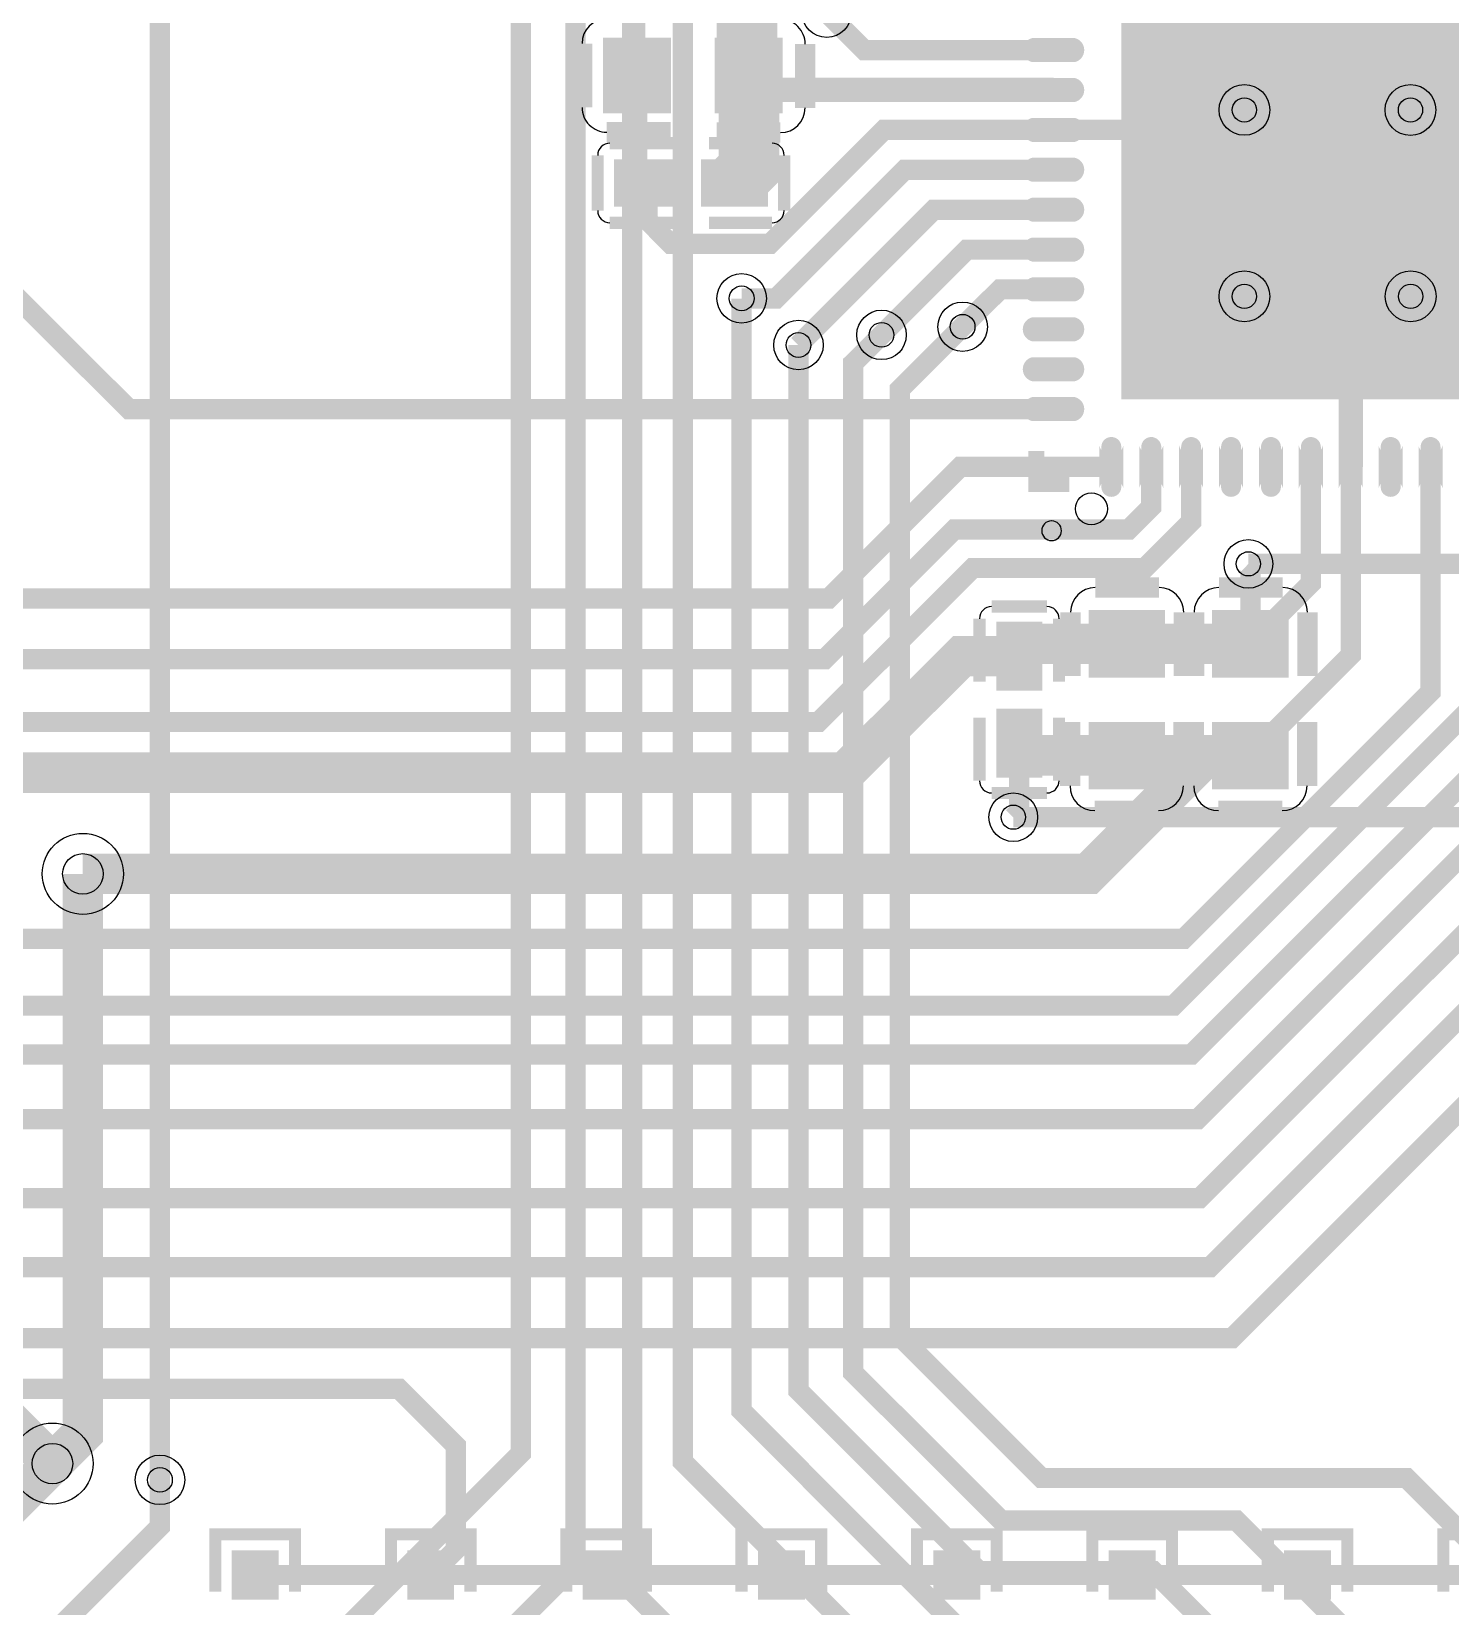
# Model space of a CAD drawing. Header units: millimetres. Extents: x 0 to 155, y 0 to 71.
# Drawn here: x 59.96 to 77.74, y 15.63 to 35.37 of the extents above; entities that cross this region are included whole.
import ezdxf

# ---------------------------------------------------------------- set-up
doc = ezdxf.new("R2010")
doc.units = ezdxf.units.MM
for name, color, linetype, true_color in [('BottomLayer', 7, 'Continuous', 0x0000ff), ('Document', 7, 'Continuous', 0xffffff), ('Hole', 7, 'Continuous', 0x222222), ('Multi-Layer', 7, 'Continuous', 0xc0c0c0), ('TopLayer', 7, 'Continuous', 0xff0000), ('TopPasteMaskLayer', 7, 'Continuous', 0x808080), ('TopSilkLayer', 7, 'Continuous', 0xffcc00), ('TopSolderMaskLayer', 7, 'Continuous', 0x800080)]:
    doc.layers.add(name, color=color, linetype=linetype, true_color=true_color)

msp = doc.modelspace()

# ---------------------------------------------------------------- hatches: boundary and pattern name
at = {"layer": 'TopLayer'}
for points in [[(73.642, 37.992), (80.842, 37.992), (80.842, 30.792), (73.642, 30.792)], [(67.949, 34.372), (67.149, 34.372), (67.149, 35.272), (67.949, 35.272)], [(69.349, 34.372), (68.549, 34.372), (68.549, 35.272), (69.349, 35.272)], [(72.516, 35.017, -0.785398), (72.516, 35.267), (73.017, 35.267, -0.785398), (73.017, 35.017)], [(72.516, 34.517, -0.785398), (72.516, 34.767), (73.017, 34.767, -0.785398), (73.017, 34.517)], [(72.516, 34.017, -0.785398), (72.516, 34.267), (73.017, 34.267, -0.785398), (73.017, 34.017)], [(72.516, 33.517, -0.785398), (72.516, 33.767), (73.017, 33.767, -0.785398), (73.017, 33.517)], [(68.073, 33.746), (68.073, 33.206), (67.283, 33.206), (67.283, 33.746)], [(68.373, 33.746), (68.373, 33.206), (69.164, 33.206), (69.164, 33.746)], [(72.516, 33.017, -0.785398), (72.516, 33.267), (73.017, 33.267, -0.785398), (73.017, 33.017)], [(72.516, 32.517, -0.785398), (72.516, 32.767), (73.017, 32.767, -0.785398), (73.017, 32.517)], [(72.516, 32.017, -0.785398), (72.516, 32.267), (73.017, 32.267, -0.785398), (73.017, 32.017)], [(72.516, 31.517, -0.785398), (72.516, 31.767), (73.017, 31.767, -0.785398), (73.017, 31.517)], [(72.516, 31.017, -0.785398), (72.516, 31.267), (73.017, 31.267, -0.785398), (73.017, 31.017)], [(72.516, 30.517, -0.785398), (72.516, 30.767), (73.017, 30.767, -0.785398), (73.017, 30.517)], [(73.616, 30.167, -0.785398), (73.366, 30.167), (73.366, 29.667, -0.785398), (73.616, 29.667)], [(74.117, 30.167, -0.785398), (73.867, 30.167), (73.867, 29.667, -0.785398), (74.117, 29.667)], [(74.616, 30.167, -0.785398), (74.366, 30.167), (74.366, 29.667, -0.785398), (74.616, 29.667)], [(75.117, 30.167, -0.785398), (74.867, 30.167), (74.867, 29.667, -0.785398), (75.117, 29.667)], [(75.616, 30.167, -0.785398), (75.366, 30.167), (75.366, 29.667, -0.785398), (75.616, 29.667)], [(76.117, 30.167, -0.785398), (75.867, 30.167), (75.867, 29.667, -0.785398), (76.117, 29.667)], [(76.616, 30.167, -0.785398), (76.366, 30.167), (76.366, 29.667, -0.785398), (76.616, 29.667)], [(77.117, 30.167, -0.785398), (76.867, 30.167), (76.867, 29.667, -0.785398), (77.117, 29.667)], [(77.616, 30.167, -0.785398), (77.366, 30.167), (77.366, 29.667, -0.785398), (77.616, 29.667)], [(74.134, 28.099), (74.134, 27.299), (73.234, 27.299), (73.234, 28.099)], [(75.684, 28.099), (75.684, 27.299), (74.784, 27.299), (74.784, 28.099)], [(72.068, 27.149), (72.608, 27.149), (72.608, 27.939), (72.068, 27.939)], [(72.068, 26.849), (72.608, 26.849), (72.608, 26.059), (72.068, 26.059)], [(74.134, 26.699), (74.134, 25.899), (73.234, 25.899), (73.234, 26.699)], [(75.684, 26.699), (75.684, 25.899), (74.784, 25.899), (74.784, 26.699)], [(62.492, 15.744), (63.032, 15.744), (63.032, 16.31), (62.492, 16.31)], [(64.692, 15.744), (65.232, 15.744), (65.232, 16.31), (64.692, 16.31)], [(66.889, 15.744), (67.429, 15.744), (67.429, 16.31), (66.889, 16.31)], [(69.086, 15.744), (69.626, 15.744), (69.626, 16.31), (69.086, 16.31)], [(71.286, 15.744), (71.826, 15.744), (71.826, 16.31), (71.286, 16.31)], [(73.483, 15.744), (74.023, 15.744), (74.023, 16.31), (73.483, 16.31)], [(75.68, 15.744), (76.22, 15.744), (76.22, 16.31), (75.68, 16.31)]]:
    msp.add_hatch(color=256, dxfattribs=at).paths.add_polyline_path(points)
at = {"layer": 'TopPasteMaskLayer'}
for points in [[(74.362, 37.272), (80.122, 37.272), (80.122, 31.512), (74.362, 31.512)], [(67.949, 34.372), (67.149, 34.372), (67.149, 35.272), (67.949, 35.272)], [(69.349, 34.372), (68.549, 34.372), (68.549, 35.272), (69.349, 35.272)], [(72.517, 35.017), (72.5, 35.018), (72.485, 35.021), (72.469, 35.027), (72.455, 35.034), (72.441, 35.043), (72.429, 35.054), (72.419, 35.066), (72.41, 35.08), (72.403, 35.094), (72.398, 35.11), (72.394, 35.126), (72.393, 35.142), (72.394, 35.158), (72.398, 35.174), (72.403, 35.189), (72.41, 35.204), (72.419, 35.217), (72.429, 35.229), (72.441, 35.24), (72.455, 35.249), (72.469, 35.257), (72.485, 35.262), (72.5, 35.265), (72.517, 35.267), (73.017, 35.267), (73.033, 35.265), (73.049, 35.262), (73.064, 35.257), (73.078, 35.249), (73.092, 35.24), (73.104, 35.229), (73.114, 35.217), (73.123, 35.204), (73.131, 35.189), (73.136, 35.174), (73.139, 35.158), (73.14, 35.142), (73.139, 35.126), (73.136, 35.11), (73.131, 35.094), (73.123, 35.08), (73.114, 35.066), (73.104, 35.054), (73.092, 35.043), (73.078, 35.034), (73.064, 35.027), (73.049, 35.021), (73.033, 35.018), (73.017, 35.017)], [(72.517, 34.517), (72.5, 34.518), (72.484, 34.521), (72.469, 34.526), (72.454, 34.533), (72.44, 34.542), (72.428, 34.553), (72.417, 34.565), (72.408, 34.579), (72.401, 34.594), (72.396, 34.609), (72.393, 34.625), (72.392, 34.642), (72.393, 34.658), (72.396, 34.674), (72.401, 34.689), (72.408, 34.704), (72.417, 34.718), (72.428, 34.73), (72.44, 34.741), (72.454, 34.75), (72.469, 34.757), (72.484, 34.762), (72.5, 34.765), (72.517, 34.767), (73.017, 34.767), (73.033, 34.765), (73.049, 34.762), (73.064, 34.757), (73.079, 34.75), (73.093, 34.741), (73.105, 34.73), (73.116, 34.718), (73.125, 34.704), (73.132, 34.689), (73.137, 34.674), (73.141, 34.658), (73.142, 34.642), (73.141, 34.625), (73.137, 34.609), (73.132, 34.594), (73.125, 34.579), (73.116, 34.565), (73.105, 34.553), (73.093, 34.542), (73.079, 34.533), (73.064, 34.526), (73.049, 34.521), (73.033, 34.518), (73.017, 34.517)], [(72.517, 34.017), (72.5, 34.018), (72.485, 34.022), (72.469, 34.027), (72.455, 34.034), (72.442, 34.043), (72.43, 34.054), (72.419, 34.066), (72.41, 34.08), (72.403, 34.094), (72.398, 34.11), (72.395, 34.126), (72.394, 34.142), (72.395, 34.158), (72.398, 34.174), (72.403, 34.189), (72.41, 34.203), (72.419, 34.217), (72.43, 34.229), (72.442, 34.24), (72.455, 34.249), (72.469, 34.256), (72.485, 34.262), (72.5, 34.265), (72.517, 34.267), (73.017, 34.267), (73.033, 34.265), (73.049, 34.262), (73.064, 34.256), (73.078, 34.249), (73.091, 34.24), (73.103, 34.229), (73.114, 34.217), (73.123, 34.203), (73.13, 34.189), (73.135, 34.174), (73.138, 34.158), (73.139, 34.142), (73.138, 34.126), (73.135, 34.11), (73.13, 34.094), (73.123, 34.08), (73.114, 34.066), (73.103, 34.054), (73.091, 34.043), (73.078, 34.034), (73.064, 34.027), (73.049, 34.022), (73.033, 34.018), (73.017, 34.017)], [(72.517, 33.517), (72.5, 33.518), (72.484, 33.521), (72.469, 33.526), (72.454, 33.533), (72.44, 33.542), (72.428, 33.553), (72.417, 33.565), (72.408, 33.579), (72.401, 33.594), (72.396, 33.609), (72.393, 33.625), (72.392, 33.642), (72.393, 33.658), (72.396, 33.674), (72.401, 33.689), (72.408, 33.704), (72.417, 33.718), (72.428, 33.73), (72.44, 33.741), (72.454, 33.75), (72.469, 33.757), (72.484, 33.762), (72.5, 33.765), (72.517, 33.766), (73.017, 33.766), (73.033, 33.765), (73.049, 33.762), (73.064, 33.757), (73.079, 33.75), (73.093, 33.741), (73.105, 33.73), (73.116, 33.718), (73.125, 33.704), (73.132, 33.689), (73.137, 33.674), (73.141, 33.658), (73.142, 33.642), (73.141, 33.625), (73.137, 33.609), (73.132, 33.594), (73.125, 33.579), (73.116, 33.565), (73.105, 33.553), (73.093, 33.542), (73.079, 33.533), (73.064, 33.526), (73.049, 33.521), (73.033, 33.518), (73.017, 33.517)], [(67.443, 33.251), (67.443, 33.701), (67.493, 33.751), (67.973, 33.751), (68.043, 33.701), (68.043, 33.251), (67.973, 33.201), (67.493, 33.201)], [(68.404, 33.251), (68.404, 33.701), (68.473, 33.751), (68.953, 33.751), (69.004, 33.701), (69.004, 33.251), (68.953, 33.201), (68.473, 33.201)], [(72.517, 33.017), (72.5, 33.018), (72.485, 33.021), (72.469, 33.027), (72.455, 33.034), (72.441, 33.043), (72.429, 33.054), (72.419, 33.066), (72.41, 33.08), (72.403, 33.094), (72.398, 33.11), (72.394, 33.125), (72.393, 33.142), (72.394, 33.158), (72.398, 33.174), (72.403, 33.189), (72.41, 33.204), (72.419, 33.217), (72.429, 33.229), (72.441, 33.24), (72.455, 33.249), (72.469, 33.257), (72.485, 33.262), (72.5, 33.265), (72.517, 33.267), (73.017, 33.267), (73.033, 33.265), (73.049, 33.262), (73.064, 33.257), (73.078, 33.249), (73.092, 33.24), (73.104, 33.229), (73.114, 33.217), (73.123, 33.204), (73.131, 33.189), (73.136, 33.174), (73.139, 33.158), (73.14, 33.142), (73.139, 33.125), (73.136, 33.11), (73.131, 33.094), (73.123, 33.08), (73.114, 33.066), (73.104, 33.054), (73.092, 33.043), (73.078, 33.034), (73.064, 33.027), (73.049, 33.021), (73.033, 33.018), (73.017, 33.017)], [(72.517, 32.517), (72.5, 32.518), (72.484, 32.521), (72.469, 32.526), (72.454, 32.533), (72.44, 32.542), (72.428, 32.553), (72.417, 32.565), (72.408, 32.579), (72.401, 32.594), (72.396, 32.609), (72.393, 32.625), (72.392, 32.642), (72.393, 32.658), (72.396, 32.674), (72.401, 32.689), (72.408, 32.704), (72.417, 32.718), (72.428, 32.73), (72.44, 32.741), (72.454, 32.75), (72.469, 32.757), (72.484, 32.762), (72.5, 32.765), (72.517, 32.767), (73.017, 32.767), (73.033, 32.765), (73.049, 32.762), (73.064, 32.757), (73.079, 32.75), (73.093, 32.741), (73.105, 32.73), (73.116, 32.718), (73.125, 32.704), (73.132, 32.689), (73.137, 32.674), (73.141, 32.658), (73.142, 32.642), (73.141, 32.625), (73.137, 32.609), (73.132, 32.594), (73.125, 32.579), (73.116, 32.565), (73.105, 32.553), (73.093, 32.542), (73.079, 32.533), (73.064, 32.526), (73.049, 32.521), (73.033, 32.518), (73.017, 32.517)], [(72.517, 32.017), (72.5, 32.018), (72.484, 32.021), (72.469, 32.026), (72.454, 32.033), (72.44, 32.043), (72.428, 32.053), (72.417, 32.066), (72.408, 32.079), (72.401, 32.094), (72.396, 32.109), (72.393, 32.125), (72.392, 32.142), (72.393, 32.158), (72.396, 32.174), (72.401, 32.189), (72.408, 32.204), (72.417, 32.218), (72.428, 32.23), (72.44, 32.241), (72.454, 32.25), (72.469, 32.257), (72.484, 32.262), (72.5, 32.266), (72.517, 32.267), (73.017, 32.267), (73.033, 32.266), (73.049, 32.262), (73.064, 32.257), (73.079, 32.25), (73.093, 32.241), (73.105, 32.23), (73.116, 32.218), (73.125, 32.204), (73.132, 32.189), (73.137, 32.174), (73.141, 32.158), (73.142, 32.142), (73.141, 32.125), (73.137, 32.109), (73.132, 32.094), (73.125, 32.079), (73.116, 32.066), (73.105, 32.053), (73.093, 32.043), (73.079, 32.033), (73.064, 32.026), (73.049, 32.021), (73.033, 32.018), (73.017, 32.017)], [(72.517, 31.517), (72.5, 31.518), (72.484, 31.521), (72.469, 31.526), (72.454, 31.533), (72.44, 31.542), (72.428, 31.553), (72.417, 31.565), (72.408, 31.579), (72.401, 31.594), (72.396, 31.609), (72.393, 31.625), (72.392, 31.642), (72.393, 31.658), (72.396, 31.674), (72.401, 31.689), (72.408, 31.704), (72.417, 31.718), (72.428, 31.73), (72.44, 31.741), (72.454, 31.75), (72.469, 31.757), (72.484, 31.762), (72.5, 31.765), (72.517, 31.766), (73.017, 31.766), (73.033, 31.765), (73.049, 31.762), (73.064, 31.757), (73.079, 31.75), (73.093, 31.741), (73.105, 31.73), (73.116, 31.718), (73.125, 31.704), (73.132, 31.689), (73.137, 31.674), (73.141, 31.658), (73.142, 31.642), (73.141, 31.625), (73.137, 31.609), (73.132, 31.594), (73.125, 31.579), (73.116, 31.565), (73.105, 31.553), (73.093, 31.542), (73.079, 31.533), (73.064, 31.526), (73.049, 31.521), (73.033, 31.518), (73.017, 31.517)], [(72.517, 31.017), (72.5, 31.018), (72.484, 31.021), (72.469, 31.026), (72.454, 31.033), (72.44, 31.043), (72.428, 31.053), (72.417, 31.066), (72.408, 31.079), (72.401, 31.094), (72.396, 31.109), (72.393, 31.125), (72.392, 31.142), (72.393, 31.158), (72.396, 31.174), (72.401, 31.19), (72.408, 31.204), (72.417, 31.218), (72.428, 31.23), (72.44, 31.241), (72.454, 31.25), (72.469, 31.257), (72.484, 31.262), (72.5, 31.266), (72.517, 31.267), (73.017, 31.267), (73.033, 31.266), (73.049, 31.262), (73.064, 31.257), (73.079, 31.25), (73.093, 31.241), (73.105, 31.23), (73.116, 31.218), (73.125, 31.204), (73.132, 31.19), (73.137, 31.174), (73.141, 31.158), (73.142, 31.142), (73.141, 31.125), (73.137, 31.109), (73.132, 31.094), (73.125, 31.079), (73.116, 31.066), (73.105, 31.053), (73.093, 31.043), (73.079, 31.033), (73.064, 31.026), (73.049, 31.021), (73.033, 31.018), (73.017, 31.017)], [(72.517, 30.517), (72.5, 30.518), (72.484, 30.521), (72.469, 30.526), (72.454, 30.533), (72.44, 30.542), (72.428, 30.553), (72.417, 30.565), (72.408, 30.579), (72.401, 30.594), (72.396, 30.609), (72.393, 30.625), (72.392, 30.642), (72.393, 30.658), (72.396, 30.674), (72.401, 30.689), (72.408, 30.704), (72.417, 30.718), (72.428, 30.73), (72.44, 30.741), (72.454, 30.75), (72.469, 30.757), (72.484, 30.762), (72.5, 30.765), (72.517, 30.766), (73.017, 30.766), (73.033, 30.765), (73.049, 30.762), (73.064, 30.757), (73.079, 30.75), (73.093, 30.741), (73.105, 30.73), (73.116, 30.718), (73.125, 30.704), (73.132, 30.689), (73.137, 30.674), (73.141, 30.658), (73.142, 30.642), (73.141, 30.625), (73.137, 30.609), (73.132, 30.594), (73.125, 30.579), (73.116, 30.565), (73.105, 30.553), (73.093, 30.542), (73.079, 30.533), (73.064, 30.526), (73.049, 30.521), (73.033, 30.518), (73.017, 30.517)], [(73.366, 30.167), (73.368, 30.183), (73.371, 30.199), (73.376, 30.214), (73.383, 30.229), (73.392, 30.243), (73.403, 30.255), (73.415, 30.266), (73.429, 30.275), (73.444, 30.282), (73.459, 30.287), (73.475, 30.291), (73.491, 30.292), (73.508, 30.291), (73.524, 30.287), (73.539, 30.282), (73.554, 30.275), (73.568, 30.266), (73.58, 30.255), (73.591, 30.243), (73.6, 30.229), (73.607, 30.214), (73.612, 30.199), (73.615, 30.183), (73.617, 30.167), (73.617, 29.667), (73.615, 29.65), (73.612, 29.634), (73.607, 29.619), (73.6, 29.604), (73.591, 29.59), (73.58, 29.578), (73.568, 29.567), (73.554, 29.558), (73.539, 29.551), (73.524, 29.546), (73.508, 29.543), (73.491, 29.542), (73.475, 29.543), (73.459, 29.546), (73.444, 29.551), (73.429, 29.558), (73.415, 29.567), (73.403, 29.578), (73.392, 29.59), (73.383, 29.604), (73.376, 29.619), (73.371, 29.634), (73.368, 29.65), (73.366, 29.667)], [(73.867, 30.167), (73.868, 30.183), (73.871, 30.199), (73.876, 30.214), (73.883, 30.229), (73.892, 30.243), (73.903, 30.255), (73.916, 30.266), (73.929, 30.275), (73.944, 30.282), (73.959, 30.287), (73.975, 30.291), (73.992, 30.292), (74.008, 30.291), (74.024, 30.287), (74.039, 30.282), (74.054, 30.275), (74.068, 30.266), (74.08, 30.255), (74.091, 30.243), (74.1, 30.229), (74.107, 30.214), (74.112, 30.199), (74.116, 30.183), (74.117, 30.167), (74.117, 29.667), (74.116, 29.65), (74.112, 29.634), (74.107, 29.619), (74.1, 29.604), (74.091, 29.59), (74.08, 29.578), (74.068, 29.567), (74.054, 29.558), (74.039, 29.551), (74.024, 29.546), (74.008, 29.543), (73.992, 29.542), (73.975, 29.543), (73.959, 29.546), (73.944, 29.551), (73.929, 29.558), (73.916, 29.567), (73.903, 29.578), (73.892, 29.59), (73.883, 29.604), (73.876, 29.619), (73.871, 29.634), (73.868, 29.65), (73.867, 29.667)], [(74.366, 30.167), (74.368, 30.183), (74.371, 30.199), (74.376, 30.214), (74.383, 30.229), (74.392, 30.243), (74.403, 30.255), (74.415, 30.266), (74.429, 30.275), (74.444, 30.282), (74.459, 30.287), (74.475, 30.291), (74.491, 30.292), (74.508, 30.291), (74.524, 30.287), (74.539, 30.282), (74.554, 30.275), (74.568, 30.266), (74.58, 30.255), (74.591, 30.243), (74.6, 30.229), (74.607, 30.214), (74.612, 30.199), (74.615, 30.183), (74.617, 30.167), (74.617, 29.667), (74.615, 29.65), (74.612, 29.634), (74.607, 29.619), (74.6, 29.604), (74.591, 29.59), (74.58, 29.578), (74.568, 29.567), (74.554, 29.558), (74.539, 29.551), (74.524, 29.546), (74.508, 29.543), (74.491, 29.542), (74.475, 29.543), (74.459, 29.546), (74.444, 29.551), (74.429, 29.558), (74.415, 29.567), (74.403, 29.578), (74.392, 29.59), (74.383, 29.604), (74.376, 29.619), (74.371, 29.634), (74.368, 29.65), (74.366, 29.667)], [(74.867, 30.167), (74.868, 30.183), (74.871, 30.199), (74.876, 30.214), (74.883, 30.229), (74.892, 30.243), (74.903, 30.255), (74.916, 30.266), (74.929, 30.275), (74.944, 30.282), (74.959, 30.287), (74.975, 30.291), (74.992, 30.292), (75.008, 30.291), (75.024, 30.287), (75.039, 30.282), (75.054, 30.275), (75.068, 30.266), (75.08, 30.255), (75.091, 30.243), (75.1, 30.229), (75.107, 30.214), (75.112, 30.199), (75.116, 30.183), (75.117, 30.167), (75.117, 29.667), (75.116, 29.65), (75.112, 29.634), (75.107, 29.619), (75.1, 29.604), (75.091, 29.59), (75.08, 29.578), (75.068, 29.567), (75.054, 29.558), (75.039, 29.551), (75.024, 29.546), (75.008, 29.543), (74.992, 29.542), (74.975, 29.543), (74.959, 29.546), (74.944, 29.551), (74.929, 29.558), (74.916, 29.567), (74.903, 29.578), (74.892, 29.59), (74.883, 29.604), (74.876, 29.619), (74.871, 29.634), (74.868, 29.65), (74.867, 29.667)], [(75.366, 30.167), (75.368, 30.183), (75.371, 30.199), (75.376, 30.214), (75.383, 30.229), (75.392, 30.243), (75.403, 30.255), (75.415, 30.266), (75.429, 30.275), (75.444, 30.282), (75.459, 30.287), (75.475, 30.291), (75.492, 30.292), (75.508, 30.291), (75.524, 30.287), (75.539, 30.282), (75.554, 30.275), (75.568, 30.266), (75.58, 30.255), (75.591, 30.243), (75.6, 30.229), (75.607, 30.214), (75.612, 30.199), (75.615, 30.183), (75.617, 30.167), (75.617, 29.667), (75.615, 29.65), (75.612, 29.634), (75.607, 29.619), (75.6, 29.604), (75.591, 29.59), (75.58, 29.578), (75.568, 29.567), (75.554, 29.558), (75.539, 29.551), (75.524, 29.546), (75.508, 29.543), (75.492, 29.542), (75.475, 29.543), (75.459, 29.546), (75.444, 29.551), (75.429, 29.558), (75.415, 29.567), (75.403, 29.578), (75.392, 29.59), (75.383, 29.604), (75.376, 29.619), (75.371, 29.634), (75.368, 29.65), (75.366, 29.667)], [(75.867, 30.167), (75.868, 30.183), (75.871, 30.199), (75.876, 30.214), (75.883, 30.229), (75.892, 30.243), (75.903, 30.255), (75.916, 30.266), (75.929, 30.275), (75.944, 30.282), (75.959, 30.287), (75.975, 30.291), (75.992, 30.292), (76.008, 30.291), (76.024, 30.287), (76.039, 30.282), (76.054, 30.275), (76.068, 30.266), (76.08, 30.255), (76.091, 30.243), (76.1, 30.229), (76.107, 30.214), (76.112, 30.199), (76.116, 30.183), (76.117, 30.167), (76.117, 29.667), (76.116, 29.65), (76.112, 29.634), (76.107, 29.619), (76.1, 29.604), (76.091, 29.59), (76.08, 29.578), (76.068, 29.567), (76.054, 29.558), (76.039, 29.551), (76.024, 29.546), (76.008, 29.543), (75.992, 29.542), (75.975, 29.543), (75.959, 29.546), (75.944, 29.551), (75.929, 29.558), (75.916, 29.567), (75.903, 29.578), (75.892, 29.59), (75.883, 29.604), (75.876, 29.619), (75.871, 29.634), (75.868, 29.65), (75.867, 29.667)], [(76.366, 30.167), (76.368, 30.183), (76.371, 30.199), (76.376, 30.214), (76.383, 30.229), (76.392, 30.243), (76.403, 30.255), (76.415, 30.266), (76.429, 30.275), (76.444, 30.282), (76.459, 30.287), (76.475, 30.291), (76.492, 30.292), (76.508, 30.291), (76.524, 30.287), (76.539, 30.282), (76.554, 30.275), (76.568, 30.266), (76.58, 30.255), (76.591, 30.243), (76.6, 30.229), (76.607, 30.214), (76.612, 30.199), (76.615, 30.183), (76.617, 30.167), (76.617, 29.667), (76.615, 29.65), (76.612, 29.634), (76.607, 29.619), (76.6, 29.604), (76.591, 29.59), (76.58, 29.578), (76.568, 29.567), (76.554, 29.558), (76.539, 29.551), (76.524, 29.546), (76.508, 29.543), (76.492, 29.542), (76.475, 29.543), (76.459, 29.546), (76.444, 29.551), (76.429, 29.558), (76.415, 29.567), (76.403, 29.578), (76.392, 29.59), (76.383, 29.604), (76.376, 29.619), (76.371, 29.634), (76.368, 29.65), (76.366, 29.667)], [(76.867, 30.167), (76.868, 30.183), (76.871, 30.199), (76.876, 30.214), (76.883, 30.229), (76.892, 30.243), (76.903, 30.255), (76.916, 30.266), (76.929, 30.275), (76.944, 30.282), (76.959, 30.287), (76.975, 30.291), (76.992, 30.292), (77.008, 30.291), (77.024, 30.287), (77.039, 30.282), (77.054, 30.275), (77.068, 30.266), (77.08, 30.255), (77.091, 30.243), (77.1, 30.229), (77.107, 30.214), (77.112, 30.199), (77.116, 30.183), (77.117, 30.167), (77.117, 29.667), (77.116, 29.65), (77.112, 29.634), (77.107, 29.619), (77.1, 29.604), (77.091, 29.59), (77.08, 29.578), (77.068, 29.567), (77.054, 29.558), (77.039, 29.551), (77.024, 29.546), (77.008, 29.543), (76.992, 29.542), (76.975, 29.543), (76.959, 29.546), (76.944, 29.551), (76.929, 29.558), (76.916, 29.567), (76.903, 29.578), (76.892, 29.59), (76.883, 29.604), (76.876, 29.619), (76.871, 29.634), (76.868, 29.65), (76.867, 29.667)], [(77.366, 30.167), (77.368, 30.183), (77.371, 30.199), (77.376, 30.214), (77.383, 30.229), (77.392, 30.243), (77.403, 30.255), (77.415, 30.266), (77.429, 30.275), (77.444, 30.282), (77.459, 30.287), (77.475, 30.291), (77.491, 30.292), (77.508, 30.291), (77.524, 30.287), (77.539, 30.282), (77.554, 30.275), (77.568, 30.266), (77.58, 30.255), (77.591, 30.243), (77.6, 30.229), (77.607, 30.214), (77.612, 30.199), (77.615, 30.183), (77.617, 30.167), (77.617, 29.667), (77.615, 29.65), (77.612, 29.634), (77.607, 29.619), (77.6, 29.604), (77.591, 29.59), (77.58, 29.578), (77.568, 29.567), (77.554, 29.558), (77.539, 29.551), (77.524, 29.546), (77.508, 29.543), (77.491, 29.542), (77.475, 29.543), (77.459, 29.546), (77.444, 29.551), (77.429, 29.558), (77.415, 29.567), (77.403, 29.578), (77.392, 29.59), (77.383, 29.604), (77.376, 29.619), (77.371, 29.634), (77.368, 29.65), (77.366, 29.667)], [(74.134, 28.099), (74.134, 27.299), (73.234, 27.299), (73.234, 28.099)], [(75.684, 28.099), (75.684, 27.299), (74.784, 27.299), (74.784, 28.099)], [(72.563, 27.179), (72.113, 27.179), (72.063, 27.249), (72.063, 27.729), (72.113, 27.779), (72.563, 27.779), (72.613, 27.729), (72.613, 27.249)], [(72.563, 26.219), (72.113, 26.219), (72.063, 26.269), (72.063, 26.749), (72.113, 26.819), (72.563, 26.819), (72.613, 26.749), (72.613, 26.269)], [(74.134, 26.699), (74.134, 25.899), (73.234, 25.899), (73.234, 26.699)], [(75.684, 26.699), (75.684, 25.899), (74.784, 25.899), (74.784, 26.699)], [(62.532, 15.729), (62.992, 15.729), (63.032, 15.769), (63.032, 16.27), (62.992, 16.31), (62.532, 16.31), (62.492, 16.27), (62.492, 15.769)], [(64.732, 15.729), (65.192, 15.729), (65.232, 15.769), (65.232, 16.27), (65.192, 16.31), (64.732, 16.31), (64.692, 16.27), (64.692, 15.769)], [(66.929, 15.729), (67.389, 15.729), (67.429, 15.769), (67.429, 16.27), (67.389, 16.31), (66.929, 16.31), (66.889, 16.27), (66.889, 15.769)], [(69.126, 15.729), (69.586, 15.729), (69.626, 15.769), (69.626, 16.27), (69.586, 16.31), (69.126, 16.31), (69.086, 16.27), (69.086, 15.769)], [(71.326, 15.729), (71.786, 15.729), (71.826, 15.769), (71.826, 16.27), (71.786, 16.31), (71.326, 16.31), (71.286, 16.27), (71.286, 15.769)], [(73.523, 15.729), (73.983, 15.729), (74.023, 15.769), (74.023, 16.27), (73.983, 16.31), (73.523, 16.31), (73.483, 16.27), (73.483, 15.769)], [(75.72, 15.729), (76.18, 15.729), (76.22, 15.769), (76.22, 16.27), (76.18, 16.31), (75.72, 16.31), (75.68, 16.27), (75.68, 15.769)]]:
    msp.add_hatch(color=256, dxfattribs=at).paths.add_polyline_path(points)
at = {"layer": 'TopSolderMaskLayer'}
for points in [[(73.616, 38.017), (80.867, 38.017), (80.867, 30.766), (73.616, 30.766)], [(67.974, 34.347), (67.123, 34.347), (67.123, 35.298), (67.974, 35.298)], [(69.374, 34.347), (68.523, 34.347), (68.523, 35.298), (69.374, 35.298)], [(72.5, 34.991, -0.785398), (72.5, 35.292), (73.034, 35.292, -0.785398), (73.034, 34.991)], [(72.5, 34.491, -0.785398), (72.5, 34.792), (73.034, 34.792, -0.785398), (73.034, 34.491)], [(72.5, 33.991, -0.785398), (72.5, 34.292), (73.034, 34.292, -0.785398), (73.034, 33.991)], [(68.099, 33.772), (68.099, 33.181), (67.258, 33.181), (67.258, 33.772)], [(68.348, 33.772), (68.348, 33.181), (69.189, 33.181), (69.189, 33.772)], [(72.5, 33.491, -0.785398), (72.5, 33.792), (73.034, 33.792, -0.785398), (73.034, 33.491)], [(72.5, 32.991, -0.785398), (72.5, 33.292), (73.034, 33.292, -0.785398), (73.034, 32.991)], [(72.5, 32.491, -0.785398), (72.5, 32.792), (73.034, 32.792, -0.785398), (73.034, 32.491)], [(72.5, 31.991, -0.785398), (72.5, 32.292), (73.034, 32.292, -0.785398), (73.034, 31.991)], [(72.5, 31.491, -0.785398), (72.5, 31.792), (73.034, 31.792, -0.785398), (73.034, 31.491)], [(72.5, 30.991, -0.785398), (72.5, 31.292), (73.034, 31.292, -0.785398), (73.034, 30.991)], [(72.5, 30.491, -0.785398), (72.5, 30.792), (73.034, 30.792, -0.785398), (73.034, 30.491)], [(73.642, 30.184, -0.785398), (73.341, 30.184), (73.341, 29.65, -0.785398), (73.642, 29.65)], [(74.142, 30.184, -0.785398), (73.841, 30.184), (73.841, 29.65, -0.785398), (74.142, 29.65)], [(74.642, 30.184, -0.785398), (74.341, 30.184), (74.341, 29.65, -0.785398), (74.642, 29.65)], [(75.142, 30.184, -0.785398), (74.841, 30.184), (74.841, 29.65, -0.785398), (75.142, 29.65)], [(75.642, 30.184, -0.785398), (75.341, 30.184), (75.341, 29.65, -0.785398), (75.642, 29.65)], [(76.142, 30.184, -0.785398), (75.841, 30.184), (75.841, 29.65, -0.785398), (76.142, 29.65)], [(76.642, 30.184, -0.785398), (76.341, 30.184), (76.341, 29.65, -0.785398), (76.642, 29.65)], [(77.142, 30.184, -0.785398), (76.841, 30.184), (76.841, 29.65, -0.785398), (77.142, 29.65)], [(77.642, 30.184, -0.785398), (77.341, 30.184), (77.341, 29.65, -0.785398), (77.642, 29.65)], [(74.163, 28.122), (74.163, 27.277), (73.206, 27.277), (73.206, 28.122)], [(75.712, 28.122), (75.712, 27.277), (74.755, 27.277), (74.755, 28.122)], [(72.051, 27.112), (72.626, 27.112), (72.626, 27.976), (72.051, 27.976)], [(72.051, 26.886), (72.626, 26.886), (72.626, 26.022), (72.051, 26.022)], [(74.163, 26.722), (74.163, 25.877), (73.206, 25.877), (73.206, 26.722)], [(75.712, 26.722), (75.712, 25.877), (74.755, 25.877), (74.755, 26.722)], [(62.468, 15.718), (63.057, 15.718), (63.057, 16.337), (62.468, 16.337)], [(64.668, 15.718), (65.256, 15.718), (65.256, 16.337), (64.668, 16.337)], [(66.865, 15.718), (67.453, 15.718), (67.453, 16.337), (66.865, 16.337)], [(69.062, 15.718), (69.651, 15.718), (69.651, 16.337), (69.062, 16.337)], [(71.262, 15.718), (71.85, 15.718), (71.85, 16.337), (71.262, 16.337)], [(73.459, 15.718), (74.047, 15.718), (74.047, 16.337), (73.459, 16.337)], [(75.656, 15.718), (76.244, 15.718), (76.244, 16.337), (75.656, 16.337)]]:
    msp.add_hatch(color=256, dxfattribs=at).paths.add_polyline_path(points)

# ---------------------------------------------------------------- linework, layer by layer
at = {"layer": 'BottomLayer'}
for points, const_width in [([(57.836, 56.083), (57.836, 19.812), (60.224, 17.424)], 0.508), ([(63.678, 15.138), (66.091, 17.551), (66.091, 39.269)], 0.254), ([(65.786, 15.164), (66.777, 16.154), (66.777, 38.608)], 0.254), ([(61.569, 17.22), (61.569, 37.009), (60.732, 37.846)], 0.254), ([(68.097, 15.215), (67.488, 15.824), (67.488, 37.948)], 0.254), ([(70.383, 15.189), (68.123, 17.45), (68.123, 35.585), (68.148, 35.611), (69.926, 35.611)], 0.254), ([(68.858, 32.028), (68.858, 18.086), (71.754, 15.188), (72.668, 15.188)], 0.254), ([(71.627, 31.675), (70.84, 30.888), (70.84, 19.023), (72.618, 17.245), (77.19, 17.245), (79.196, 15.239)], 0.254), ([(70.612, 31.572), (70.256, 31.217), (70.256, 18.567), (72.111, 16.713), (75.057, 16.713), (76.53, 15.24), (77.064, 15.24)], 0.254), ([(74.905, 15.189), (74.016, 16.078), (71.831, 16.078), (69.571, 18.339), (69.571, 31.445)], 0.254), ([(84.43, 27.28), (83.007, 28.702), (75.209, 28.702)], 0.254), ([(85.801, 27.203), (84.125, 25.527), (72.263, 25.527)], 0.254), ([(60.223, 17.424), (60.604, 17.805), (60.604, 24.816)], 0.508)]:
    msp.add_lwpolyline(points, dxfattribs=dict(at, const_width=const_width))
at = {"layer": 'Document'}
msp.add_circle((73.242, 29.392), 0.2, dxfattribs=at)
at = {"layer": 'Hole'}
for centre, radius in [((75.159, 34.392), 0.152), ((77.24, 34.391), 0.152), ((68.859, 32.03), 0.155), ((75.159, 32.055), 0.152), ((77.242, 32.055), 0.152), ((71.628, 31.674), 0.155), ((69.571, 31.445), 0.155), ((70.612, 31.572), 0.155), ((75.209, 28.702), 0.152), ((72.263, 25.527), 0.152), ((60.604, 24.816), 0.254), ((60.223, 17.425), 0.254), ((61.57, 17.221), 0.155)]:
    msp.add_circle(centre, radius, dxfattribs=at)
at = {"layer": 'Multi-Layer'}
for centre, radius in [((69.926, 35.611), 0.31), ((75.159, 34.392), 0.318), ((77.24, 34.391), 0.318), ((68.859, 32.03), 0.31), ((75.159, 32.055), 0.318), ((77.242, 32.055), 0.318), ((71.628, 31.674), 0.31), ((70.612, 31.572), 0.31), ((69.571, 31.445), 0.31), ((75.209, 28.702), 0.305), ((72.263, 25.527), 0.305), ((60.604, 24.816), 0.508), ((60.223, 17.425), 0.508), ((61.57, 17.221), 0.31)]:
    msp.add_circle(centre, radius, dxfattribs=at)
at = {"layer": 'TopLayer'}
for points, const_width in [([(79.991, 38.866), (79.991, 37.141), (77.24, 34.391)], 0.254), ([(68.925, 34.822), (68.925, 36.372)], 0.762), ([(67.55, 34.822), (67.525, 34.848), (67.525, 36.372)], 0.254), ([(69.925, 35.612), (70.395, 35.142), (72.768, 35.142)], 0.254), ([(68.77, 33.476), (68.95, 33.656), (68.95, 34.822)], 0.762), ([(67.68, 33.476), (67.55, 33.606), (67.55, 34.822)], 0.254), ([(72.768, 34.642), (69.133, 34.642), (68.95, 34.822)], 0.305), ([(72.768, 34.142), (76.992, 34.142), (77.24, 34.391)], 0.254), ([(76.491, 29.918), (76.491, 33.641), (77.24, 34.391)], 0.305), ([(81.716, 32.64), (78.993, 32.64), (77.24, 34.391)], 0.254), ([(72.768, 34.142), (70.642, 34.142), (69.214, 32.714), (67.969, 32.714), (67.68, 33.006), (67.68, 33.476)], 0.254), ([(72.768, 33.641), (70.903, 33.641), (69.595, 32.333), (69.29, 32.028), (68.858, 32.028)], 0.254), ([(72.768, 33.141), (71.266, 33.141), (69.57, 31.444)], 0.254), ([(72.768, 32.64), (71.68, 32.64), (70.611, 31.571)], 0.254), ([(72.768, 30.641), (61.18, 30.641), (59.562, 32.259)], 0.254), ([(72.768, 32.143), (72.097, 32.143), (71.627, 31.675)], 0.254), ([(18.16, 10.253), (17.83, 10.253), (17.83, 11.505), (30.887, 24.562), (48.666, 24.562), (49.226, 24.002), (74.396, 24.002), (77.492, 27.098), (77.492, 29.918)], 0.254), ([(19.323, 10.253), (19.049, 10.525), (19.049, 11.937), (31.216, 24.103), (45.214, 24.103), (48.566, 20.751), (74.599, 20.751), (79.491, 25.643), (79.491, 29.918)], 0.254), ([(22.211, 10.253), (21.487, 10.974), (21.487, 12.47), (32.207, 23.19), (44.12, 23.19), (44.629, 22.681), (45.135, 22.681), (48.82, 18.998), (75.005, 18.998), (80.492, 24.484), (80.492, 29.918)], 0.254), ([(73.491, 29.918), (71.599, 29.918), (69.951, 28.269), (36.88, 28.269), (34.468, 25.857), (31.064, 25.857), (31.064, 25.781)], 0.254), ([(74.492, 29.918), (74.492, 29.229), (73.913, 28.65), (71.754, 28.65), (69.824, 26.72), (44.271, 26.72), (44.17, 26.821), (43.966, 26.821)], 0.254), ([(73.992, 29.918), (73.992, 29.415), (73.71, 29.133), (71.525, 29.133), (69.9, 27.507), (44.83, 27.507)], 0.254), ([(78.493, 29.918), (78.493, 26.55), (74.497, 22.554), (48.208, 22.554), (48.057, 22.403), (47.879, 22.403)], 0.254), ([(77.992, 29.918), (77.992, 26.887), (74.27, 23.165), (48.565, 23.165), (48.565, 23.292)], 0.254), ([(79.991, 29.918), (79.991, 25.153), (74.929, 20.09), (74.727, 19.888), (49.047, 19.888)], 0.254), ([(78.991, 29.918), (78.991, 26.158), (74.574, 21.741), (49.505, 21.741), (49.505, 21.717)], 0.254), ([(76.491, 29.918), (76.491, 27.558), (75.234, 26.301)], 0.254), ([(75.234, 27.7), (75.991, 28.457), (75.991, 29.918)], 0.254), ([(75.209, 28.702), (75.234, 28.678), (75.234, 27.7)], 0.254), ([(72.338, 27.545), (72.493, 27.7), (73.684, 27.7)], 0.508), ([(75.234, 27.7), (73.684, 27.7)], 0.508), ([(50.672, 25.094), (51.663, 26.085), (70.154, 26.085), (71.614, 27.545), (72.338, 27.545)], 0.508), ([(72.338, 26.456), (72.493, 26.301), (73.684, 26.301)], 0.508), ([(60.603, 24.817), (73.202, 24.817), (74.688, 26.301), (75.234, 26.301)], 0.508), ([(72.262, 25.526), (72.338, 25.602), (72.338, 26.456)], 0.254), ([(75.234, 26.301), (73.684, 26.301)], 0.508), ([(64.962, 16.029), (65.277, 16.346), (65.277, 17.652), (64.566, 18.363), (48.564, 18.363), (48.59, 18.337), (48.59, 18.161)], 0.254), ([(42.189, 5.766), (44.145, 7.722), (55.779, 7.722), (59.385, 11.328), (59.385, 16.586), (60.223, 17.425)], 0.508), ([(11.708, 3.227), (13.359, 1.574), (59.206, 1.574), (60.172, 2.539), (60.172, 15.239), (61.569, 16.636), (61.569, 17.22)], 0.254), ([(62.762, 16.029), (64.962, 16.029)], 0.254), ([(64.962, 16.029), (67.159, 16.029)], 0.254), ([(67.159, 16.029), (69.356, 16.029)], 0.254), ([(69.356, 16.029), (71.556, 16.029)], 0.254), ([(71.556, 16.029), (73.753, 16.029)], 0.254), ([(73.753, 16.029), (75.95, 16.029)], 0.254), ([(75.95, 16.029), (78.15, 16.029)], 0.254)]:
    msp.add_lwpolyline(points, dxfattribs=dict(at, const_width=const_width))
at = {"layer": 'TopSilkLayer'}
for points, const_width in [([(66.859, 34.423), (66.859, 35.223)], 0.254), ([(69.654, 34.417), (69.654, 35.217)], 0.254), ([(67.969, 34.113), (67.169, 34.113)], 0.254), ([(68.545, 34.107), (69.345, 34.107)], 0.254), ([(67.997, 33.975), (67.207, 33.975)], 0.152), ([(68.45, 33.975), (69.24, 33.975)], 0.152), ([(67.055, 33.822), (67.055, 33.13)], 0.152), ([(69.392, 33.822), (69.392, 33.13)], 0.152), ([(67.207, 32.977), (67.997, 32.977)], 0.152), ([(69.24, 32.977), (68.45, 32.977)], 0.152), ([(72.966, 29.702), (72.551, 29.702), (72.551, 30.117)], 0.2), ([(74.09, 28.405), (73.29, 28.405)], 0.254), ([(75.639, 28.405), (74.84, 28.405)], 0.254), ([(71.992, 28.168), (72.684, 28.168)], 0.152), ([(71.84, 27.225), (71.84, 28.015)], 0.152), ([(72.837, 28.015), (72.837, 27.225)], 0.152), ([(72.98, 27.295), (72.98, 28.095)], 0.254), ([(74.4, 27.295), (74.4, 28.095)], 0.254), ([(74.53, 27.295), (74.53, 28.095)], 0.254), ([(75.949, 27.295), (75.949, 28.095)], 0.254), ([(71.84, 26.773), (71.84, 25.983)], 0.152), ([(72.837, 25.983), (72.837, 26.773)], 0.152), ([(72.974, 26.719), (72.974, 25.919)], 0.254), ([(74.394, 26.719), (74.394, 25.919)], 0.254), ([(74.524, 26.719), (74.524, 25.919)], 0.254), ([(75.944, 26.719), (75.944, 25.919)], 0.254), ([(71.992, 25.83), (72.684, 25.83)], 0.152), ([(74.084, 25.609), (73.284, 25.609)], 0.254), ([(75.634, 25.609), (74.834, 25.609)], 0.254), ([(62.264, 15.821), (62.264, 16.539), (63.261, 16.539), (63.261, 15.821)], 0.152), ([(64.464, 15.821), (64.464, 16.539), (65.461, 16.539), (65.461, 15.821)], 0.152), ([(66.661, 15.821), (66.661, 16.539), (67.658, 16.539), (67.658, 15.821)], 0.152), ([(68.858, 15.821), (68.858, 16.539), (69.855, 16.539), (69.855, 15.821)], 0.152), ([(71.057, 15.821), (71.057, 16.539), (72.055, 16.539), (72.055, 15.821)], 0.152), ([(73.254, 15.821), (73.254, 16.539), (74.252, 16.539), (74.252, 15.821)], 0.152), ([(75.452, 15.821), (75.452, 16.539), (76.449, 16.539), (76.449, 15.821)], 0.152), ([(77.651, 15.821), (77.651, 16.539), (78.648, 16.539), (78.648, 15.821)], 0.152)]:
    msp.add_lwpolyline(points, dxfattribs=dict(at, const_width=const_width))
for centre, radius, start, end in [((67.169, 35.223), 0.31, 90, 180), ((69.345, 35.217), 0.31, 359.9953, 90), ((67.169, 34.423), 0.31, 179.9953, 270), ((69.345, 34.417), 0.31, 270, 0), ((67.207, 33.822), 0.152, 90, 180), ((69.24, 33.822), 0.152, 360, 90), ((67.207, 33.13), 0.152, 180, 270), ((69.24, 33.13), 0.152, 270, 0), ((72.743, 29.117), 0.124, 90.5847, 89.4153), ((73.29, 28.095), 0.31, 90, 180), ((74.09, 28.095), 0.31, 0, 90), ((74.839, 28.095), 0.31, 90, 180), ((75.639, 28.095), 0.31, 0, 90), ((71.992, 28.015), 0.152, 90, 180), ((72.684, 28.015), 0.152, 0, 90), ((71.992, 25.983), 0.152, 180, 270), ((72.684, 25.983), 0.152, 270, 360), ((73.284, 25.919), 0.31, 180, 270), ((74.084, 25.919), 0.31, 270, 0), ((74.834, 25.919), 0.31, 180, 270), ((75.634, 25.919), 0.31, 270, 0)]:
    msp.add_arc(centre, radius, start, end, dxfattribs=at)

doc.saveas('drawing.dxf')
